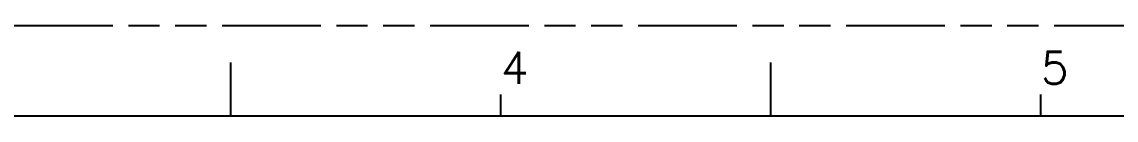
# Model space of a CAD drawing. Extents: x -81 to 328, y -202 to 89.
# Drawn here: x 59.7 to 164.9, y 80 to 88.7 of the extents above; entities that cross this region are included whole.
import ezdxf

# ---------------------------------------------------------------- set-up
doc = ezdxf.new("R2010")
doc.units = 0
doc.linetypes.add('PHANTOM', pattern=[29.5, 9.5, -1.5, 3, -1.5, 3, -1.5, 9.5])
doc.layers.add('0PAPERF', color=2, linetype='PHANTOM', plot=False)
doc.styles.add('SIMPLEX', font='simplex.shx')

msp = doc.modelspace()

# ---------------------------------------------------------------- linework, layer by layer
for p, q in [((79.76, 80.01), (79.76, 85.2)), ((131.67, 80.01), (131.67, 85.2)), ((105.72, 80.01), (105.72, 82.09)), ((157.62, 80.01), (157.62, 82.09)), ((324.77, 80.01), (-75.96, 80.01))]:
    msp.add_line(p, q)
at = {"layer": '0PAPERF'}
msp.add_line((328.4, 88.73), (-81.19, 88.73), dxfattribs=at)

# ---------------------------------------------------------------- texts
at = {"style": 'SIMPLEX'}
for s, p in [('4', (105.72, 83.12)), ('5', (157.62, 83.12))]:
    msp.add_text(s, height=3.11, dxfattribs=at).set_placement(p)

doc.saveas('drawing.dxf')
